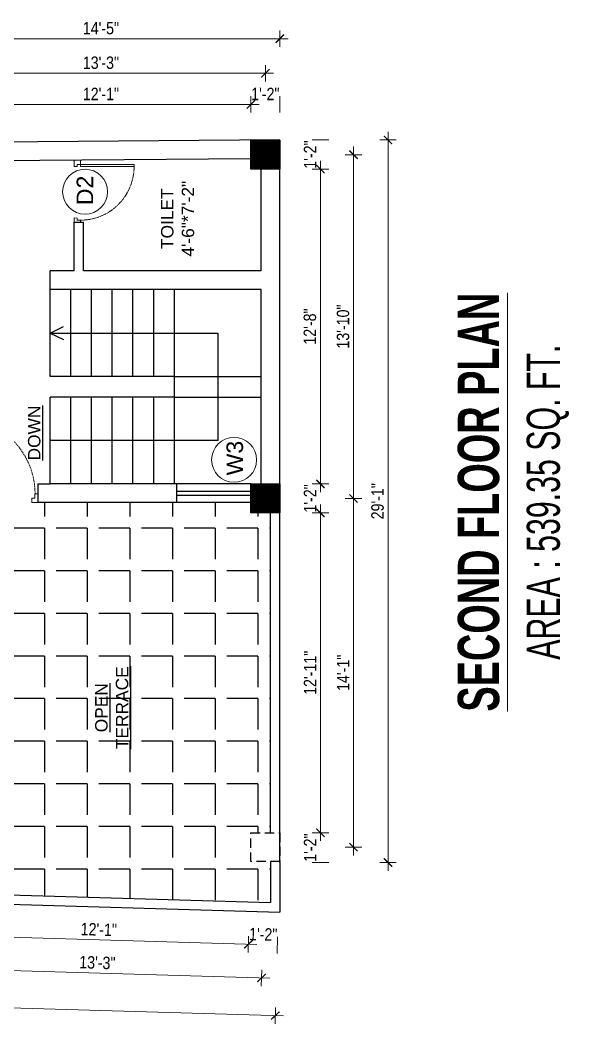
# Model space of a CAD drawing. Header units: inches. Extents: x -9985691 to 3643, y -3270716 to 4788.
# Drawn here: x -4967978.9 to -4967713.5, y -3263778.6 to -3263293.1 of the extents above; entities that cross this region are included whole.
import ezdxf

# ---------------------------------------------------------------- set-up
doc = ezdxf.new("R2010")
doc.units = ezdxf.units.IN
doc.header["$LTSCALE"] = 2
doc.header["$MEASUREMENT"] = 0
doc.header["$PDMODE"] = 34
doc.linetypes.add('HIDDEN', pattern=[0.375, 0.25, -0.125])
doc.layers.get('0').update_dxf_attribs({"linetype": 'CONTINUOUS'})
doc.layers.get('DEFPOINTS').update_dxf_attribs({"color": 141, "linetype": 'CONTINUOUS'})
doc.layers.add('A-Hatch', color=7, linetype='CONTINUOUS')
for name, color, linetype, lineweight in [('Annotate-Lite.w', 177, 'CONTINUOUS', 9), ('DIM 1-100', 4, 'CONTINUOUS', 13), ('Door-Window.w', 4, 'CONTINUOUS', 15), ('TEXT', 181, 'CONTINUOUS', 25), ('Text-100.w', 254, 'CONTINUOUS', 9)]:
    doc.layers.add(name, color=color, linetype=linetype, lineweight=lineweight)
doc.styles.add('Arial', font='arial.ttf', dxfattribs={"width": 0.8, "height": 12})
doc.styles.add('arial.', font='arial.ttf')
doc.styles.add('gaurav', font='arial.ttf')
doc.styles.get("Standard").update_dxf_attribs({"font": 'ARIALN.TTF'})
doc.dimstyles.new('1 by 96', dxfattribs={"dimtxt": 6, "dimasz": 4, "dimexe": 4, "dimexo": 4, "dimgap": 2, "dimtad": 1, "dimdec": 0, "dimzin": 0, "dimdsep": 46, "dimlunit": 4, "dimtxsty": 'Standard', "dimblk": 'ARCHTICK', "dimcen": 0, "dimdle": 4, "dimadec": 0, "dimazin": 0, "dimtfac": 1, "dimtdec": 0, "dimtix": 1, "dimtofl": 0, "dimtmove": 1, "dimatfit": 3, "dimldrblk": 'ARCHTICK', "dimfxl": 4, "dimfxlon": 1, "dimtolj": 1, "dimtzin": 0, "dimlwd": -1, "dimlwe": -1, "dimarcsym": 0})

# ---------------------------------------------------------------- blocks, each defined once
blk = doc.blocks.new('3-0')
at = {"ltscale": 3}
for p, q in [((11063.05, 10097.68), (11065.97, 10099.9)), ((11065.25, 10097.81), (11066.71, 10098.92)), ((11065.97, 10099.9), (11066.71, 10098.92)), ((11063.05, 10097.68), (11064.53, 10095.73)), ((11065.99, 10096.84), (11064.53, 10095.73)), ((11065.99, 10096.84), (11065.25, 10097.81)), ((11085.5, 10074.13), (11110.32, 10092.96)), ((11086.24, 10073.15), (11111.05, 10091.97)), ((11111.05, 10091.97), (11110.32, 10092.96)), ((11086.24, 10073.15), (11085.5, 10074.13)), ((11084.04, 10073.02), (11082.57, 10071.91)), ((11082.57, 10071.91), (11084.79, 10068.98)), ((11084.04, 10073.02), (11084.78, 10072.04)), ((11084.78, 10072.04), (11086.24, 10073.15)), ((11084.79, 10068.98), (11087.72, 10071.2)), ((11087.72, 10071.2), (11086.24, 10073.15))]:
    blk.add_line(p, q, dxfattribs=at)
at = {"layer": 'Door-Window.w', "color": 9, "linetype": 'HIDDEN', "lineweight": 18}
blk.add_arc((11085.5, 10074.13), 31.16, 37.1906, 127.1465, dxfattribs=at)
blk = doc.blocks.new('_ArchTick')
at = {"color": 0, "linetype": 'ByBlock', "const_width": 0.15}
blk.add_lwpolyline([(-0.5, -0.5), (0.5, 0.5)], dxfattribs=at)
blk = doc.blocks.new('*D893')
at = {"layer": 'DEFPOINTS', "color": 0, "ltscale": 0.5, "transparency": 16777216}
for p in [(-4968012.3, -3263695.86), (-4967867.3, -3263700.17), (-4967868.49, -3263740.13)]:
    blk.add_point(p, dxfattribs=at)
at = {"layer": 'DIM 1-100', "color": 0, "ltscale": 0.5, "transparency": 16777216}
for p, q in [((-4968013.37, -3263731.82), (-4968013.61, -3263739.81)), ((-4968017.48, -3263735.7), (-4967864.49, -3263740.24)), ((-4967868.37, -3263736.13), (-4967868.61, -3263744.12))]:
    blk.add_line(p, q, dxfattribs=at)
at = {"layer": 'DIM 1-100', "color": 0, "ltscale": 0.5, "transparency": 16777216, "xscale": 4, "yscale": 4, "zscale": 4}
for p, rotation in [((-4968013.49, -3263735.81), 178.2968649636043), ((-4967868.49, -3263740.13), 358.2968649636043)]:
    blk.add_blockref('_ArchTick', p, dxfattribs=dict(at, rotation=rotation))
at = {"layer": 'DIM 1-100', "color": 0, "ltscale": 0.5, "transparency": 16777216, "insert": (-4967940.84, -3263732.96), "char_height": 6, "attachment_point": 5, "rotation": 358.2969}
blk.add_mtext('\\A1;12\'-1"', dxfattribs=at)
blk = doc.blocks.new('*D894')
at = {"layer": 'DEFPOINTS', "color": 0, "ltscale": 0.5, "transparency": 16777216}
for p in [(-4967867.3, -3263700.17), (-4967853.3, -3263700.58), (-4967854.49, -3263740.54)]:
    blk.add_point(p, dxfattribs=at)
at = {"layer": 'DIM 1-100', "color": 0, "ltscale": 0.5, "transparency": 16777216}
for p, q in [((-4967868.37, -3263736.13), (-4967868.61, -3263744.12)), ((-4967854.37, -3263736.54), (-4967854.61, -3263744.54))]:
    blk.add_line(p, q, dxfattribs=at)
at = {"layer": 'DIM 1-100', "color": 0, "ltscale": 0.5, "transparency": 16777216, "insert": (-4967861.34, -3263735.32), "char_height": 6, "attachment_point": 5, "rotation": 358.2969}
blk.add_mtext('\\A1;1\'-2"', dxfattribs=at)
blk = doc.blocks.new('*D897')
at = {"layer": 'DEFPOINTS', "color": 0, "ltscale": 0.5, "transparency": 16777216}
for p in [(-4968019.3, -3263688.44), (-4967860.3, -3263693.17), (-4968021.18, -3263751.72)]:
    blk.add_point(p, dxfattribs=at)
at = {"layer": 'DIM 1-100', "color": 0, "ltscale": 0.5, "transparency": 16777216}
for p, q in [((-4968021.06, -3263747.73), (-4968021.3, -3263755.72)), ((-4967858.18, -3263756.57), (-4968025.18, -3263751.6)), ((-4967862.06, -3263752.45), (-4967862.3, -3263760.45))]:
    blk.add_line(p, q, dxfattribs=at)
at = {"layer": 'DIM 1-100', "color": 0, "ltscale": 0.5, "transparency": 16777216, "xscale": 4, "yscale": 4, "zscale": 4}
for p, rotation in [((-4968021.18, -3263751.72), 178.2968649667786), ((-4967862.18, -3263756.45), 358.2968649667786)]:
    blk.add_blockref('_ArchTick', p, dxfattribs=dict(at, rotation=rotation))
at = {"layer": 'DIM 1-100', "color": 0, "ltscale": 0.5, "transparency": 16777216, "insert": (-4967941.53, -3263749.03), "char_height": 6, "attachment_point": 5, "rotation": 358.2969}
blk.add_mtext('\\A1;13\'-3"', dxfattribs=at)
blk = doc.blocks.new('*D899')
at = {"layer": 'DEFPOINTS', "color": 0, "ltscale": 0.5, "transparency": 16777216}
for p in [(-4968171.43, -3263691.12), (-4967853.3, -3263700.58), (-4967855.5, -3263774.65)]:
    blk.add_point(p, dxfattribs=at)
at = {"layer": 'DIM 1-100', "color": 0, "ltscale": 0.5, "transparency": 16777216}
for p, q in [((-4968173.51, -3263761.19), (-4968173.75, -3263769.19)), ((-4968177.63, -3263765.07), (-4967851.5, -3263774.77)), ((-4967855.38, -3263770.65), (-4967855.62, -3263778.65))]:
    blk.add_line(p, q, dxfattribs=at)
at = {"layer": 'DIM 1-100', "color": 0, "ltscale": 0.5, "transparency": 16777216, "xscale": 4, "yscale": 4, "zscale": 4}
for p, rotation in [((-4968173.63, -3263765.19), 178.2968649667986), ((-4967855.5, -3263774.65), 358.2968649667986)]:
    blk.add_blockref('_ArchTick', p, dxfattribs=dict(at, rotation=rotation))
at = {"layer": 'DIM 1-100', "color": 0, "ltscale": 0.5, "transparency": 16777216, "insert": (-4968014.41, -3263764.86), "char_height": 6, "attachment_point": 5, "rotation": 358.2969}
blk.add_mtext('\\A1;26\'-6"', dxfattribs=at)
blk = doc.blocks.new('*D900')
at = {"layer": 'DEFPOINTS', "color": 0, "ltscale": 0.5, "transparency": 16777216}
for p in [(-4967853.3, -3263686.17), (-4967833.67, -3263686.17), (-4967853.3, -3263700.58)]:
    blk.add_point(p, dxfattribs=at)
at = {"layer": 'DIM 1-100', "color": 0, "ltscale": 0.5, "transparency": 16777216}
for p, q in [((-4967837.67, -3263686.17), (-4967829.67, -3263686.17)), ((-4967837.67, -3263700.58), (-4967829.67, -3263700.58))]:
    blk.add_line(p, q, dxfattribs=at)
at = {"layer": 'DIM 1-100', "color": 0, "ltscale": 0.5, "transparency": 16777216, "insert": (-4967838.68, -3263693.38), "char_height": 6, "attachment_point": 5, "rotation": 90}
blk.add_mtext('\\A1;1\'-2"', dxfattribs=at)
blk = doc.blocks.new('*D901')
at = {"layer": 'DEFPOINTS', "color": 0, "ltscale": 0.5, "transparency": 16777216}
for p in [(-4967853.3, -3263531.48), (-4967833.67, -3263531.48), (-4967853.3, -3263686.17)]:
    blk.add_point(p, dxfattribs=at)
at = {"layer": 'DIM 1-100', "color": 0, "ltscale": 0.5, "transparency": 16777216}
for p, q in [((-4967837.67, -3263531.48), (-4967829.67, -3263531.48)), ((-4967833.67, -3263690.17), (-4967833.67, -3263527.48)), ((-4967837.67, -3263686.17), (-4967829.67, -3263686.17))]:
    blk.add_line(p, q, dxfattribs=at)
at = {"layer": 'DIM 1-100', "color": 0, "ltscale": 0.5, "transparency": 16777216, "xscale": 4, "yscale": 4, "zscale": 4}
for p, rotation in [((-4967833.67, -3263531.48), 90), ((-4967833.67, -3263686.17), 270)]:
    blk.add_blockref('_ArchTick', p, dxfattribs=dict(at, rotation=rotation))
at = {"layer": 'DIM 1-100', "color": 0, "ltscale": 0.5, "transparency": 16777216, "insert": (-4967838.68, -3263608.83), "char_height": 6, "attachment_point": 5, "rotation": 90}
blk.add_mtext('\\A1;12\'-11"', dxfattribs=at)
blk = doc.blocks.new('*D902')
at = {"layer": 'DEFPOINTS', "color": 0, "ltscale": 0.5, "transparency": 16777216}
for p in [(-4967853.3, -3263517.48), (-4967833.67, -3263517.48), (-4967853.3, -3263531.48)]:
    blk.add_point(p, dxfattribs=at)
at = {"layer": 'DIM 1-100', "color": 0, "ltscale": 0.5, "transparency": 16777216}
for p, q in [((-4967837.67, -3263517.48), (-4967829.67, -3263517.48)), ((-4967837.67, -3263531.48), (-4967829.67, -3263531.48))]:
    blk.add_line(p, q, dxfattribs=at)
at = {"layer": 'DIM 1-100', "color": 0, "ltscale": 0.5, "transparency": 16777216, "insert": (-4967838.68, -3263524.48), "char_height": 6, "attachment_point": 5, "rotation": 90}
blk.add_mtext('\\A1;1\'-2"', dxfattribs=at)
blk = doc.blocks.new('*D903')
at = {"layer": 'DEFPOINTS', "color": 0, "ltscale": 0.5, "transparency": 16777216}
for p in [(-4967853.3, -3263365.23), (-4967833.67, -3263365.23), (-4967853.3, -3263517.48)]:
    blk.add_point(p, dxfattribs=at)
at = {"layer": 'DIM 1-100', "color": 0, "ltscale": 0.5, "transparency": 16777216}
for p, q in [((-4967833.67, -3263521.48), (-4967833.67, -3263361.23)), ((-4967837.67, -3263365.23), (-4967829.67, -3263365.23)), ((-4967837.67, -3263517.48), (-4967829.67, -3263517.48))]:
    blk.add_line(p, q, dxfattribs=at)
at = {"layer": 'DIM 1-100', "color": 0, "ltscale": 0.5, "transparency": 16777216, "xscale": 4, "yscale": 4, "zscale": 4}
for p, rotation in [((-4967833.67, -3263365.23), 90), ((-4967833.67, -3263517.48), 270)]:
    blk.add_blockref('_ArchTick', p, dxfattribs=dict(at, rotation=rotation))
at = {"layer": 'DIM 1-100', "color": 0, "ltscale": 0.5, "transparency": 16777216, "insert": (-4967838.74, -3263441.36), "char_height": 6, "attachment_point": 5, "rotation": 90}
blk.add_mtext('\\A1;12\'-8"', dxfattribs=at)
blk = doc.blocks.new('*D904')
at = {"layer": 'DEFPOINTS', "color": 0, "ltscale": 0.5, "transparency": 16777216}
for p in [(-4967853.3, -3263351.13), (-4967833.67, -3263351.13), (-4967853.3, -3263365.23)]:
    blk.add_point(p, dxfattribs=at)
at = {"layer": 'DIM 1-100', "color": 0, "ltscale": 0.5, "transparency": 16777216}
for p, q in [((-4967837.67, -3263351.13), (-4967829.67, -3263351.13)), ((-4967837.67, -3263365.23), (-4967829.67, -3263365.23))]:
    blk.add_line(p, q, dxfattribs=at)
at = {"layer": 'DIM 1-100', "color": 0, "ltscale": 0.5, "transparency": 16777216, "insert": (-4967838.68, -3263358.18), "char_height": 6, "attachment_point": 5, "rotation": 90}
blk.add_mtext('\\A1;1\'-2"', dxfattribs=at)
blk = doc.blocks.new('*D905')
at = {"layer": 'DEFPOINTS', "color": 0, "ltscale": 0.5, "transparency": 16777216}
for p in [(-4967860.3, -3263524.48), (-4967817.66, -3263524.48), (-4967860.3, -3263693.17)]:
    blk.add_point(p, dxfattribs=at)
at = {"layer": 'DIM 1-100', "color": 0, "ltscale": 0.5, "transparency": 16777216}
for p, q in [((-4967817.66, -3263697.17), (-4967817.66, -3263520.48)), ((-4967821.66, -3263524.48), (-4967813.66, -3263524.48)), ((-4967821.66, -3263693.17), (-4967813.66, -3263693.17))]:
    blk.add_line(p, q, dxfattribs=at)
at = {"layer": 'DIM 1-100', "color": 0, "ltscale": 0.5, "transparency": 16777216, "xscale": 4, "yscale": 4, "zscale": 4}
for p, rotation in [((-4967817.66, -3263524.48), 90), ((-4967817.66, -3263693.17), 270)]:
    blk.add_blockref('_ArchTick', p, dxfattribs=dict(at, rotation=rotation))
at = {"layer": 'DIM 1-100', "color": 0, "ltscale": 0.5, "transparency": 16777216, "insert": (-4967822.67, -3263608.83), "char_height": 6, "attachment_point": 5, "rotation": 90}
blk.add_mtext('\\A1;14\'-1"', dxfattribs=at)
blk = doc.blocks.new('*D906')
at = {"layer": 'DEFPOINTS', "color": 0, "ltscale": 0.5, "transparency": 16777216}
for p in [(-4967860.3, -3263358.23), (-4967817.66, -3263358.23), (-4967860.3, -3263524.48)]:
    blk.add_point(p, dxfattribs=at)
at = {"layer": 'DIM 1-100', "color": 0, "ltscale": 0.5, "transparency": 16777216}
for p, q in [((-4967817.66, -3263528.48), (-4967817.66, -3263354.23)), ((-4967821.66, -3263358.23), (-4967813.66, -3263358.23)), ((-4967821.66, -3263524.48), (-4967813.66, -3263524.48))]:
    blk.add_line(p, q, dxfattribs=at)
at = {"layer": 'DIM 1-100', "color": 0, "ltscale": 0.5, "transparency": 16777216, "xscale": 4, "yscale": 4, "zscale": 4}
for p, rotation in [((-4967817.66, -3263358.23), 90), ((-4967817.66, -3263524.48), 270)]:
    blk.add_blockref('_ArchTick', p, dxfattribs=dict(at, rotation=rotation))
at = {"layer": 'DIM 1-100', "color": 0, "ltscale": 0.5, "transparency": 16777216, "insert": (-4967822.72, -3263441.36), "char_height": 6, "attachment_point": 5, "rotation": 90}
blk.add_mtext('\\A1;13\'-10"', dxfattribs=at)
blk = doc.blocks.new('*D907')
at = {"layer": 'DEFPOINTS', "color": 0, "ltscale": 0.5, "transparency": 16777216}
for p in [(-4967853.3, -3263351.13), (-4967800.97, -3263351.13), (-4967853.3, -3263700.58)]:
    blk.add_point(p, dxfattribs=at)
at = {"layer": 'DIM 1-100', "color": 0, "ltscale": 0.5, "transparency": 16777216}
for p, q in [((-4967800.97, -3263704.58), (-4967800.97, -3263347.13)), ((-4967804.97, -3263351.13), (-4967796.97, -3263351.13)), ((-4967804.97, -3263700.58), (-4967796.97, -3263700.58))]:
    blk.add_line(p, q, dxfattribs=at)
at = {"layer": 'DIM 1-100', "color": 0, "ltscale": 0.5, "transparency": 16777216, "xscale": 4, "yscale": 4, "zscale": 4}
for p, rotation in [((-4967800.97, -3263351.13), 90), ((-4967800.97, -3263700.58), 270)]:
    blk.add_blockref('_ArchTick', p, dxfattribs=dict(at, rotation=rotation))
at = {"layer": 'DIM 1-100', "color": 0, "ltscale": 0.5, "transparency": 16777216, "insert": (-4967806.03, -3263525.85), "char_height": 6, "attachment_point": 5, "rotation": 90}
blk.add_mtext('\\A1;29\'-1"', dxfattribs=at)
blk = doc.blocks.new('*D908')
at = {"layer": 'DEFPOINTS', "color": 0, "ltscale": 0.5, "transparency": 16777216}
for p in [(-4967853.3, -3263333.89), (-4967867.3, -3263351.23), (-4967853.3, -3263351.13)]:
    blk.add_point(p, dxfattribs=at)
at = {"layer": 'DIM 1-100', "color": 0, "ltscale": 0.5, "transparency": 16777216}
for p, q in [((-4967867.3, -3263337.89), (-4967867.3, -3263329.89)), ((-4967853.3, -3263337.89), (-4967853.3, -3263329.89))]:
    blk.add_line(p, q, dxfattribs=at)
at = {"layer": 'DIM 1-100', "color": 0, "ltscale": 0.5, "transparency": 16777216, "insert": (-4967860.3, -3263328.87), "char_height": 6, "attachment_point": 5}
blk.add_mtext('\\A1;1\'-2"', dxfattribs=at)
blk = doc.blocks.new('*D909')
at = {"layer": 'DEFPOINTS', "color": 0, "ltscale": 0.5, "transparency": 16777216}
for p in [(-4968012.3, -3263333.89), (-4967867.3, -3263351.23), (-4968012.3, -3263352.46)]:
    blk.add_point(p, dxfattribs=at)
at = {"layer": 'DIM 1-100', "color": 0, "ltscale": 0.5, "transparency": 16777216}
for p, q in [((-4968012.3, -3263337.89), (-4968012.3, -3263329.89)), ((-4967867.3, -3263337.89), (-4967867.3, -3263329.89)), ((-4967863.3, -3263333.89), (-4968016.3, -3263333.89))]:
    blk.add_line(p, q, dxfattribs=at)
at = {"layer": 'DIM 1-100', "color": 0, "ltscale": 0.5, "transparency": 16777216, "xscale": 4, "yscale": 4, "zscale": 4, "rotation": 180}
blk.add_blockref('_ArchTick', (-4968012.3, -3263333.89), dxfattribs=at)
at = {"layer": 'DIM 1-100', "color": 0, "ltscale": 0.5, "transparency": 16777216, "xscale": 4, "yscale": 4, "zscale": 4}
blk.add_blockref('_ArchTick', (-4967867.3, -3263333.89), dxfattribs=at)
at = {"layer": 'DIM 1-100', "color": 0, "ltscale": 0.5, "transparency": 16777216, "insert": (-4967939.8, -3263328.87), "char_height": 6, "attachment_point": 5}
blk.add_mtext('\\A1;12\'-1"', dxfattribs=at)
blk = doc.blocks.new('*D913')
at = {"layer": 'DEFPOINTS', "color": 0, "ltscale": 0.5, "transparency": 16777216}
for p in [(-4968019.3, -3263318.86), (-4968019.3, -3263359.46), (-4967860.3, -3263358.23)]:
    blk.add_point(p, dxfattribs=at)
at = {"layer": 'DIM 1-100', "color": 0, "ltscale": 0.5, "transparency": 16777216}
for p, q in [((-4968019.3, -3263322.86), (-4968019.3, -3263314.86)), ((-4967860.3, -3263322.86), (-4967860.3, -3263314.86)), ((-4967856.3, -3263318.86), (-4968023.3, -3263318.86))]:
    blk.add_line(p, q, dxfattribs=at)
at = {"layer": 'DIM 1-100', "color": 0, "ltscale": 0.5, "transparency": 16777216, "xscale": 4, "yscale": 4, "zscale": 4, "rotation": 180}
blk.add_blockref('_ArchTick', (-4968019.3, -3263318.86), dxfattribs=at)
at = {"layer": 'DIM 1-100', "color": 0, "ltscale": 0.5, "transparency": 16777216, "xscale": 4, "yscale": 4, "zscale": 4}
blk.add_blockref('_ArchTick', (-4967860.3, -3263318.86), dxfattribs=at)
at = {"layer": 'DIM 1-100', "color": 0, "ltscale": 0.5, "transparency": 16777216, "insert": (-4967939.8, -3263313.79), "char_height": 6, "attachment_point": 5}
blk.add_mtext('\\A1;13\'-3"', dxfattribs=at)
blk = doc.blocks.new('*D915')
at = {"layer": 'DEFPOINTS', "color": 0, "ltscale": 0.5, "transparency": 16777216}
for p in [(-4968026.3, -3263302.13), (-4967853.3, -3263351.13), (-4968026.3, -3263352.46)]:
    blk.add_point(p, dxfattribs=at)
at = {"layer": 'DIM 1-100', "color": 0, "ltscale": 0.5, "transparency": 16777216}
for p, q in [((-4968026.3, -3263306.13), (-4968026.3, -3263298.13)), ((-4967853.3, -3263306.13), (-4967853.3, -3263298.13)), ((-4967849.3, -3263302.13), (-4968030.3, -3263302.13))]:
    blk.add_line(p, q, dxfattribs=at)
at = {"layer": 'DIM 1-100', "color": 0, "ltscale": 0.5, "transparency": 16777216, "xscale": 4, "yscale": 4, "zscale": 4, "rotation": 180}
blk.add_blockref('_ArchTick', (-4968026.3, -3263302.13), dxfattribs=at)
at = {"layer": 'DIM 1-100', "color": 0, "ltscale": 0.5, "transparency": 16777216, "xscale": 4, "yscale": 4, "zscale": 4}
blk.add_blockref('_ArchTick', (-4967853.3, -3263302.13), dxfattribs=at)
at = {"layer": 'DIM 1-100', "color": 0, "ltscale": 0.5, "transparency": 16777216, "insert": (-4967939.8, -3263297.07), "char_height": 6, "attachment_point": 5}
blk.add_mtext('\\A1;14\'-5"', dxfattribs=at)

msp = doc.modelspace()

# ---------------------------------------------------------------- hatches: boundary and pattern name
at = {"layer": 'A-Hatch', "ltscale": 0.5}
h = msp.add_hatch(dxfattribs=at)
h.set_pattern_fill('ANSI31', color=256, angle=90)
h.set_pattern_definition([(135, (-8232538.6284, 1711743.64271), (-0.0883883476483, -0.0883883476483), [])])
h.paths.add_polyline_path([(-4967867.3, -3263351.23), (-4967867.3, -3263365.23), (-4967853.3, -3263365.23), (-4967853.3, -3263351.23)])
h = msp.add_hatch(dxfattribs=at)
h.set_pattern_fill('ANSI31', color=256, angle=90)
h.set_pattern_definition([(135, (-8232538.6284, 1711577.39295), (-0.0883883476483, -0.0883883476483), [])])
h.paths.add_polyline_path([(-4967867.3, -3263517.48), (-4967867.3, -3263531.48), (-4967853.3, -3263531.48), (-4967853.3, -3263517.48)])
h = msp.add_hatch(dxfattribs=at)
h.set_pattern_fill('ANGLE', color=256, scale=75, angle=180)
h.set_pattern_definition([(180, (-8232842.755, 1710303.66), (-3e-15, -20.625), [15, -5.625]), (270, (-8232842.755, 1710303.66), (20.625, -4e-15), [15, -5.625])])
h.paths.add_polyline_path([(-4967970.3, -3263526.48), (-4967982.77, -3263526.48, -0.366211), (-4967993.48, -3263535.53, -0.366589), (-4968004.19, -3263526.46), (-4968008.01, -3263526.46), (-4968008.01, -3263526.49), (-4968012.3, -3263526.48), (-4968012.3, -3263531.48), (-4968012.3, -3263559.23), (-4968012.3, -3263681.44), (-4968012.3, -3263695.44), (-4968012.3, -3263715.36), (-4967857.8, -3263719.96), (-4967857.8, -3263700.17), (-4967867.3, -3263700.17), (-4967867.3, -3263686.17), (-4967857.8, -3263686.17), (-4967857.8, -3263531.48), (-4967867.3, -3263531.48), (-4967867.3, -3263526.48)])
h.paths.add_polyline_path([(-4967923.77, -3263647.12), (-4967923.77, -3263604.07), (-4967946.23, -3263604.07), (-4967946.23, -3263647.12)], flags=24)

# ---------------------------------------------------------------- linework, layer by layer
at = {"ltscale": 0.5}
for p, q in [((-4967853.3, -3263351.13), (-4968056.3, -3263352.69)), ((-4967853.3, -3263700.58), (-4967853.3, -3263351.13)), ((-4967867.3, -3263360.23), (-4968012.3, -3263361.35)), ((-4967862.3, -3263414.48), (-4967862.3, -3263365.23)), ((-4967952.8, -3263414.48), (-4967952.8, -3263390.89)), ((-4967952.8, -3263390.89), (-4967948.3, -3263390.89)), ((-4967948.3, -3263414.48), (-4967948.3, -3263390.89)), ((-4967964.3, -3263423.48), (-4967964.3, -3263414.48)), ((-4967952.8, -3263414.48), (-4967964.3, -3263414.48)), ((-4967862.3, -3263414.48), (-4967948.3, -3263414.48)), ((-4967862.3, -3263423.48), (-4967964.3, -3263423.48)), ((-4967964.3, -3263465.48), (-4967964.3, -3263423.48)), ((-4967954.3, -3263465.48), (-4967954.3, -3263423.48)), ((-4967944.3, -3263465.48), (-4967944.3, -3263423.48)), ((-4967934.3, -3263465.48), (-4967934.3, -3263423.48)), ((-4967924.3, -3263465.48), (-4967924.3, -3263423.48)), ((-4967914.3, -3263465.48), (-4967914.3, -3263423.48)), ((-4967904.3, -3263465.48), (-4967904.3, -3263423.48)), ((-4967862.3, -3263517.48), (-4967862.3, -3263423.48)), ((-4967964.3, -3263444.48), (-4967957.95, -3263441.4)), ((-4967964.3, -3263444.48), (-4967883.3, -3263444.48)), ((-4967964.3, -3263444.48), (-4967957.95, -3263447.57)), ((-4967883.3, -3263444.48), (-4967883.3, -3263496.48)), ((-4967904.3, -3263465.48), (-4967964.3, -3263465.48)), ((-4967904.3, -3263475.48), (-4967904.3, -3263465.48)), ((-4967904.3, -3263465.48), (-4967862.3, -3263465.48)), ((-4967904.3, -3263475.48), (-4967964.3, -3263475.48)), ((-4967964.3, -3263517.48), (-4967964.3, -3263475.48)), ((-4967954.3, -3263517.48), (-4967954.3, -3263475.48)), ((-4967944.3, -3263517.48), (-4967944.3, -3263475.48)), ((-4967934.3, -3263517.48), (-4967934.3, -3263475.48)), ((-4967924.3, -3263517.48), (-4967924.3, -3263475.48)), ((-4967914.3, -3263517.48), (-4967914.3, -3263475.48)), ((-4967904.3, -3263517.48), (-4967904.3, -3263475.48)), ((-4967904.3, -3263475.48), (-4967862.3, -3263475.48)), ((-4967883.3, -3263496.48), (-4967964.3, -3263496.48)), ((-4967970.3, -3263517.48), (-4967964.3, -3263517.48)), ((-4967970.3, -3263517.48), (-4967970.3, -3263526.48)), ((-4967867.3, -3263517.48), (-4967964.3, -3263517.48)), ((-4967903.3, -3263517.48), (-4967903.3, -3263526.48)), ((-4967903.3, -3263520.98), (-4967867.3, -3263520.98)), ((-4967867.3, -3263526.48), (-4967970.3, -3263526.48)), ((-4967903.3, -3263522.98), (-4967867.3, -3263522.98)), ((-4967857.8, -3263686.17), (-4967857.8, -3263531.48)), ((-4967857.8, -3263700.17), (-4967857.8, -3263719.96)), ((-4967853.3, -3263700.58), (-4967853.3, -3263724.59)), ((-4968012.3, -3263715.36), (-4967857.8, -3263719.96)), ((-4968012.3, -3263719.87), (-4967853.3, -3263724.59))]:
    msp.add_line(p, q, dxfattribs=at)
for points in [[(-4967867.3, -3263365.23), (-4967867.3, -3263351.23), (-4967853.3, -3263351.23), (-4967853.3, -3263365.23)], [(-4967867.3, -3263531.48), (-4967867.3, -3263517.48), (-4967853.3, -3263517.48), (-4967853.3, -3263531.48)]]:
    msp.add_lwpolyline(points, close=True, dxfattribs=at)
at = {"linetype": 'HIDDEN', "ltscale": 9}
msp.add_lwpolyline([(-4967867.3, -3263700.17), (-4967867.3, -3263686.17), (-4967853.3, -3263686.17), (-4967853.3, -3263700.17)], close=True, dxfattribs=at)
at = {"layer": 'Annotate-Lite.w', "ltscale": 0.005}
for centre in [(-4967947.45, -3263376.13), (-4967875.43, -3263505.83)]:
    msp.add_circle(centre, 10.86, dxfattribs=at)

# ---------------------------------------------------------------- block references
at = {"layer": 'Door-Window.w', "linetype": 'ByBlock'}
for p, xscale, yscale, zscale, rotation in [((-4980380.17, -3262252.15), -0.8331589850253456, 0.8331589851164872, 0.8331589849470642, 217.1524242869493), ((-4969564.54, -3280924.8), -1.166422579283982, 1.166422579009098, 1.166422579240944, 307.1524242973994)]:
    msp.add_blockref('3-0', p, dxfattribs=dict(at, xscale=xscale, yscale=yscale, zscale=zscale, rotation=rotation))

# ---------------------------------------------------------------- texts
at = {"layer": 'Annotate-Lite.w', "ltscale": 0.005, "char_height": 8, "style": 'gaurav'}
for s, insert, attachment_point, rotation in [('D2', (-4967943.57, -3263382.67), 7, 89.8855), ('W3', (-4967879.08, -3263513.37), 1, 90)]:
    msp.add_mtext_dynamic_manual_height_columns(s, width=8, gutter_width=100, heights=[0], dxfattribs=dict(at, insert=insert, attachment_point=attachment_point, rotation=rotation))
at = {"layer": 'TEXT', "lineweight": -2, "insert": (-4967902.7, -3263389.2), "char_height": 6, "attachment_point": 5, "rotation": 90, "style": 'arial.'}
msp.add_mtext_dynamic_manual_height_columns('TOILET\\P4\'-6"*7\'-2"', width=45.7314, gutter_width=30, heights=[0], dxfattribs=at)
at = {"layer": 'TEXT', "lineweight": -2, "char_height": 6, "attachment_point": 5, "rotation": 90, "style": 'arial.'}
for s, insert, width in [('{\\LDOWN}', (-4967972.04, -3263492.86), 26.6739), ('{\\LOPEN\\PTERRACE}', (-4967934.55, -3263625.72), 127.5059)]:
    msp.add_mtext(s, dxfattribs=dict(at, insert=insert, width=width))
at = {"layer": 'Text-100.w', "insert": (-4967767.24, -3263526.29), "char_height": 20, "width": 569.1024, "attachment_point": 2, "rotation": 90, "style": 'Arial'}
msp.add_mtext('\\A1;{\\fArial Narrow|b1|i0|c0|p34;\\LSECOND FLOOR PLAN\\P\\fArial Narrow|b0|i0|c0|p34;\\H0.8x;\\lAREA : 539.35 SQ. FT.\\H1.02306x; }', dxfattribs=at)

# ---------------------------------------------------------------- dimensions: what is measured, and where the dimension line sits
at = {"layer": 'DIM 1-100', "ltscale": 0.5}
for base, p1, p2, angle, picture, middle in [((-4968026.3, -3263302.13), (-4967853.3, -3263351.13), (-4968026.3, -3263352.46), 180, '*D915', (-4967939.8, -3263297.07)), ((-4968019.3, -3263318.86), (-4967860.3, -3263358.23), (-4968019.3, -3263359.46), 180, '*D913', (-4967939.8, -3263313.79)), ((-4968012.3, -3263333.89), (-4967867.3, -3263351.23), (-4968012.3, -3263352.46), 180, '*D909', (-4967939.8, -3263328.87)), ((-4967853.3, -3263333.89), (-4967867.3, -3263351.23), (-4967853.3, -3263351.13), 180, '*D908', (-4967860.3, -3263328.87)), ((-4967800.97, -3263351.13), (-4967853.3, -3263700.58), (-4967853.3, -3263351.13), 90, '*D907', (-4967806.03, -3263525.85)), ((-4967833.67, -3263351.13), (-4967853.3, -3263365.23), (-4967853.3, -3263351.13), 90, '*D904', (-4967838.68, -3263358.18)), ((-4967817.66, -3263358.23), (-4967860.3, -3263524.48), (-4967860.3, -3263358.23), 90, '*D906', (-4967822.72, -3263441.36)), ((-4967833.67, -3263365.23), (-4967853.3, -3263517.48), (-4967853.3, -3263365.23), 90, '*D903', (-4967838.74, -3263441.36)), ((-4967833.67, -3263517.48), (-4967853.3, -3263531.48), (-4967853.3, -3263517.48), 90, '*D902', (-4967838.68, -3263524.48)), ((-4967817.66, -3263524.48), (-4967860.3, -3263693.17), (-4967860.3, -3263524.48), 90, '*D905', (-4967822.67, -3263608.83)), ((-4967833.67, -3263531.48), (-4967853.3, -3263686.17), (-4967853.3, -3263531.48), 90, '*D901', (-4967838.68, -3263608.83)), ((-4967833.67, -3263686.17), (-4967853.3, -3263700.58), (-4967853.3, -3263686.17), 90, '*D900', (-4967838.68, -3263693.38)), ((-4967868.49, -3263740.13), (-4968012.3, -3263695.86), (-4967867.3, -3263700.17), 358.2969, '*D893', (-4967940.84, -3263732.96)), ((-4967854.49, -3263740.54), (-4967867.3, -3263700.17), (-4967853.3, -3263700.58), 358.2969, '*D894', (-4967861.34, -3263735.32))]:
    dim = msp.add_linear_dim(base=base, p1=p1, p2=p2, angle=angle, dimstyle='1 by 96', dxfattribs=at)
    dim.commit()
    dim.dimension.update_dxf_attribs({"geometry": picture, "text_midpoint": middle})
for p1, p2, distance, picture, middle in [((-4968171.43, -3263691.12), (-4967853.3, -3263700.58), -74.1, '*D899', (-4968014.41, -3263764.86)), ((-4967860.3, -3263693.17), (-4968019.3, -3263688.44), 63.31, '*D897', (-4967941.53, -3263749.03))]:
    dim = msp.add_aligned_dim(p1=p1, p2=p2, distance=distance, dimstyle='1 by 96', dxfattribs=at)
    dim.commit()
    dim.dimension.update_dxf_attribs({"geometry": picture, "text_midpoint": middle})

doc.saveas('drawing.dxf')
